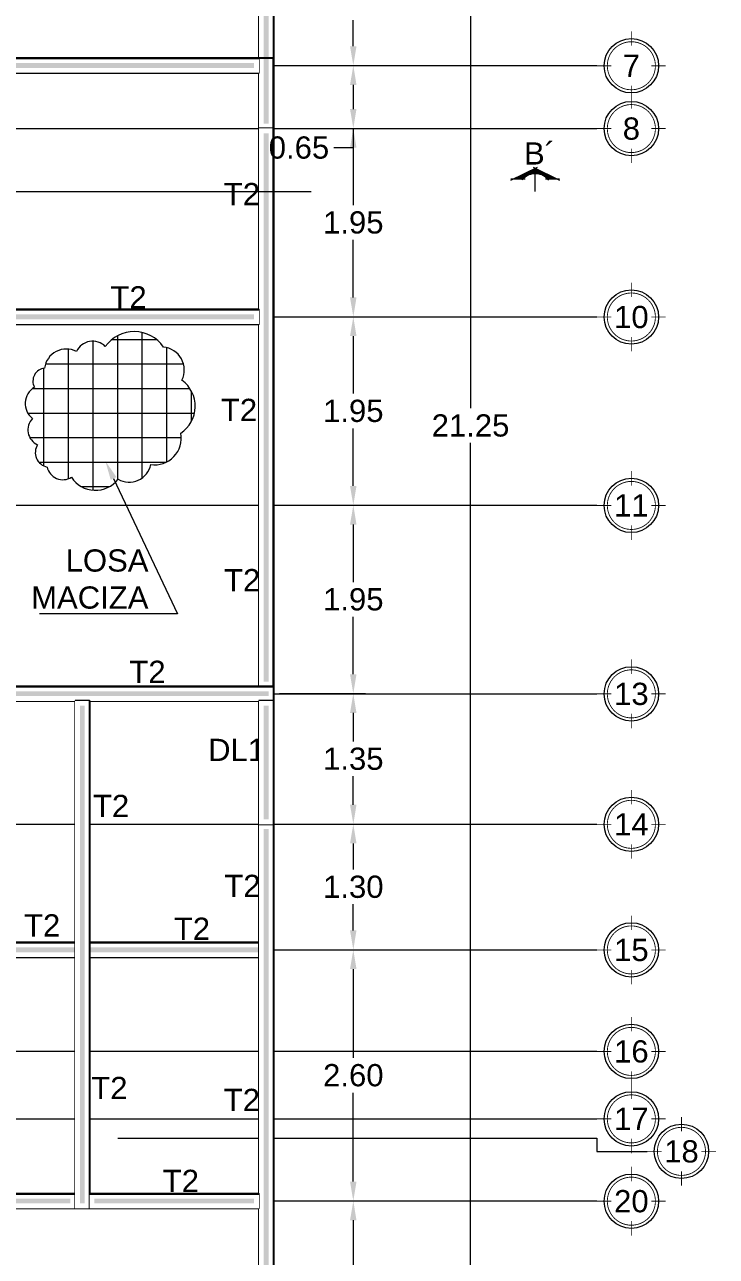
# Model space of a CAD drawing. Header units: metres. Extents: x 14 to 161, y 5 to 309.
# Drawn here: x 129.25 to 136.4, y 214.45 to 227.2 of the extents above; entities that cross this region are included whole.
import ezdxf
from ezdxf import colors
from ezdxf.entities.mleader import LeaderData, LeaderLine
from ezdxf.enums import TextEntityAlignment as Align
from ezdxf.math import Vec2, Vec3

# ---------------------------------------------------------------- set-up
doc = ezdxf.new("R2010")
doc.units = ezdxf.units.M
doc.set_wipeout_variables(frame=1)
doc.header["$PDMODE"] = 35
doc.linetypes.add('ACAD_ISO05W100', pattern=[33, 24, -3, 0, -3, 0, -3])
doc.linetypes.add('CENTRO2', pattern=[0.9, 0.6, -0.1, 0.1, -0.1])
for name, color, linetype, lineweight in [('E-Armado', 2, 'Continuous', 18), ('E-Burbuja eje', 5, 'Continuous', 15), ('E-Corte', 2, 'ACAD_ISO05W100', 20), ('E-Ejes', 1, 'CENTRO2', 9), ('E-Textos', 3, 'Continuous', 15)]:
    doc.layers.add(name, color=color, linetype=linetype, lineweight=lineweight)
for name, color, linetype in [('E-Cotas', 2, 'Continuous'), ('E-Dala', 3, 'Continuous'), ('E-Limites', 1, 'Continuous'), ('E-Trabe', 4, 'Continuous'), ('E-Trabe 2', 6, 'Continuous')]:
    doc.layers.add(name, color=color, linetype=linetype)
doc.styles.add('ARIAL', font='arial.ttf')
doc.styles.add('General', font='arial.ttf', dxfattribs={"height": 2.3})
doc.dimstyles.new('Generales', dxfattribs={"dimscale": 0, "dimtxt": 2.3, "dimasz": 2, "dimexe": 1.25, "dimexo": 0.625, "dimtad": 0, "dimtih": 1, "dimtoh": 1, "dimzin": 1, "dimdsep": 46, "dimtxsty": 'General', "dimcen": 2, "dimclrd": 2, "dimclre": 2, "dimclrt": 3, "dimadec": 0, "dimazin": 0, "dimtfac": 1, "dimtmove": 0, "dimatfit": 3, "dimfxl": 1, "dimlwd": 13, "dimlwe": 13, "dimarcsym": 0})

# ---------------------------------------------------------------- blocks, each defined once
blk = doc.blocks.new('k-burb-colmn')
at = {"const_width": 0.00024}
for points in [[(0, 0.0055), (0, 0.0095)], [(0, 0.0055), (0, 0.0095)], [(-0.0055, 0), (-0.0095, 0)], [(-0.0055, 0), (-0.0095, 0)], [(0.0055, 0), (0.0095, 0)], [(0.0055, 0), (0.0095, 0)], [(0, -0.0055), (0, -0.0095)], [(0, -0.0055), (0, -0.0095)]]:
    blk.add_lwpolyline(points, dxfattribs=at)
blk.add_lwpolyline([(-0.00663, 0, 1), (0.00663, 0, 1)], format="xyb", close=True, dxfattribs=at)
blk.add_lwpolyline([(-0.00663, 0, 1), (0.00663, 0, 1)], format="xyb", close=True, dxfattribs=at)
at = {"linetype": 'Continuous'}
blk.add_circle((0, 0), 0.0075, dxfattribs=at)
blk.add_circle((0, 0), 0.0075, dxfattribs=at)
at = {"color": 2, "style": 'ARIAL'}
blk.add_attdef('NUM', text='', height=0.023, dxfattribs=at).set_placement((0.00124, 0.00008), align=Align.MIDDLE_CENTER)
blk = doc.blocks.new('*U610')
for points in [[(-0.635, -0.075), (0.99, -0.075), (0.99, 0.075), (-0.635, 0.075)], [(-0.585, -0.025), (0.94, -0.025), (0.94, 0.025), (-0.585, 0.025)]]:
    blk.add_lwpolyline(points, close=True)
blk.add_wipeout([(-0.635, -0.075), (0.99, -0.075), (0.99, 0.075), (-0.635, 0.075)])
at = {"linetype": 'ByBlock'}
h = blk.add_hatch(color=256, dxfattribs=at)
h.dxf.hatch_style = 1
h.paths.add_polyline_path([(0.94, -0.025), (0.94, 0.025), (-0.585, 0.025), (-0.585, -0.025)])
blk.add_line((-0.635, 0.075), (0.99, 0.075))
blk = doc.blocks.new('*U609')
for points in [[(-0.5, -0.075), (5, -0.075), (5, 0.075), (-0.5, 0.075)], [(-0.45, -0.025), (4.95, -0.025), (4.95, 0.025), (-0.45, 0.025)]]:
    blk.add_lwpolyline(points, close=True)
blk.add_wipeout([(-0.5, -0.075), (5, -0.075), (5, 0.075), (-0.5, 0.075)])
at = {"linetype": 'ByBlock'}
h = blk.add_hatch(color=256, dxfattribs=at)
h.dxf.hatch_style = 1
h.paths.add_polyline_path([(4.95, -0.025), (4.95, 0.025), (-0.45, 0.025), (-0.45, -0.025)])
blk.add_line((-0.5, 0.075), (5, 0.075))
blk = doc.blocks.new('*U620')
for points in [[(-0.635, -0.075), (5.14, -0.075), (5.14, 0.075), (-0.635, 0.075)], [(-0.585, -0.025), (5.09, -0.025), (5.09, 0.025), (-0.585, 0.025)]]:
    blk.add_lwpolyline(points, close=True)
blk.add_wipeout([(-0.635, -0.075), (5.14, -0.075), (5.14, 0.075), (-0.635, 0.075)])
at = {"linetype": 'ByBlock'}
h = blk.add_hatch(color=256, dxfattribs=at)
h.dxf.hatch_style = 1
h.paths.add_polyline_path([(5.09, -0.025), (5.09, 0.025), (-0.585, 0.025), (-0.585, -0.025)])
blk.add_line((-0.635, 0.075), (5.14, 0.075))
blk = doc.blocks.new('*U619')
for points in [[(-0.575, -0.075), (4.925, -0.075), (4.925, 0.075), (-0.575, 0.075)], [(-0.525, -0.025), (4.875, -0.025), (4.875, 0.025), (-0.525, 0.025)]]:
    blk.add_lwpolyline(points, close=True)
blk.add_wipeout([(-0.575, -0.075), (4.925, -0.075), (4.925, 0.075), (-0.575, 0.075)])
at = {"linetype": 'ByBlock'}
h = blk.add_hatch(color=256, dxfattribs=at)
h.dxf.hatch_style = 1
h.paths.add_polyline_path([(4.875, -0.025), (4.875, 0.025), (-0.525, 0.025), (-0.525, -0.025)])
blk.add_line((-0.575, 0.075), (4.925, 0.075))
blk = doc.blocks.new('*U636')
for points in [[(-0.65, -0.075), (3.725, -0.075), (3.725, 0.075), (-0.65, 0.075)], [(-0.6, -0.025), (3.675, -0.025), (3.675, 0.025), (-0.6, 0.025)]]:
    blk.add_lwpolyline(points, close=True)
blk.add_wipeout([(-0.65, -0.075), (3.725, -0.075), (3.725, 0.075), (-0.65, 0.075)])
at = {"linetype": 'ByBlock'}
h = blk.add_hatch(color=256, dxfattribs=at)
h.dxf.hatch_style = 1
h.paths.add_polyline_path([(3.675, -0.025), (3.675, 0.025), (-0.6, 0.025), (-0.6, -0.025)])
blk.add_line((-0.65, 0.075), (3.725, 0.075))
blk = doc.blocks.new('*U643')
for points in [[(-0.575, -0.075), (6.35, -0.075), (6.35, 0.075), (-0.575, 0.075)], [(-0.525, -0.025), (6.3, -0.025), (6.3, 0.025), (-0.525, 0.025)]]:
    blk.add_lwpolyline(points, close=True)
blk.add_wipeout([(-0.575, -0.075), (6.35, -0.075), (6.35, 0.075), (-0.575, 0.075)])
at = {"linetype": 'ByBlock'}
h = blk.add_hatch(color=256, dxfattribs=at)
h.dxf.hatch_style = 1
h.paths.add_polyline_path([(6.3, -0.025), (6.3, 0.025), (-0.525, 0.025), (-0.525, -0.025)])
blk.add_line((-0.575, 0.075), (6.35, 0.075))
blk = doc.blocks.new('*U645')
for points in [[(-0.5, -0.075), (4.45, -0.075), (4.45, 0.075), (-0.5, 0.075)], [(-0.45, -0.025), (4.4, -0.025), (4.4, 0.025), (-0.45, 0.025)]]:
    blk.add_lwpolyline(points, close=True)
blk.add_wipeout([(-0.5, -0.075), (4.45, -0.075), (4.45, 0.075), (-0.5, 0.075)])
at = {"linetype": 'ByBlock'}
h = blk.add_hatch(color=256, dxfattribs=at)
h.dxf.hatch_style = 1
h.paths.add_polyline_path([(4.4, -0.025), (4.4, 0.025), (-0.45, 0.025), (-0.45, -0.025)])
blk.add_line((-0.5, 0.075), (4.45, 0.075))
blk = doc.blocks.new('*U651')
for points in [[(-0.635, -0.075), (4.615, -0.075), (4.615, 0.075), (-0.635, 0.075)], [(-0.585, -0.025), (4.565, -0.025), (4.565, 0.025), (-0.585, 0.025)]]:
    blk.add_lwpolyline(points, close=True)
blk.add_wipeout([(-0.635, -0.075), (4.615, -0.075), (4.615, 0.075), (-0.635, 0.075)])
at = {"linetype": 'ByBlock'}
h = blk.add_hatch(color=256, dxfattribs=at)
h.dxf.hatch_style = 1
h.paths.add_polyline_path([(4.565, -0.025), (4.565, 0.025), (-0.585, 0.025), (-0.585, -0.025)])
blk.add_line((-0.635, 0.075), (4.615, 0.075))
blk = doc.blocks.new('*U652')
for points in [[(-0.635, -0.075), (5.214, -0.075), (5.214, 0.075), (-0.635, 0.075)], [(-0.585, -0.025), (5.164, -0.025), (5.164, 0.025), (-0.585, 0.025)]]:
    blk.add_lwpolyline(points, close=True)
blk.add_wipeout([(-0.635, -0.075), (5.214, -0.075), (5.214, 0.075), (-0.635, 0.075)])
at = {"linetype": 'ByBlock'}
h = blk.add_hatch(color=256, dxfattribs=at)
h.dxf.hatch_style = 1
h.paths.add_polyline_path([(5.164, -0.025), (5.164, 0.025), (-0.585, 0.025), (-0.585, -0.025)])
blk.add_line((-0.635, 0.075), (5.214, 0.075))
blk = doc.blocks.new('*U648')
for points in [[(-0.635, -0.075), (0.64, -0.075), (0.64, 0.075), (-0.635, 0.075)], [(-0.585, -0.025), (0.59, -0.025), (0.59, 0.025), (-0.585, 0.025)]]:
    blk.add_lwpolyline(points, close=True)
blk.add_wipeout([(-0.635, -0.075), (0.64, -0.075), (0.64, 0.075), (-0.635, 0.075)])
at = {"linetype": 'ByBlock'}
h = blk.add_hatch(color=256, dxfattribs=at)
h.dxf.hatch_style = 1
h.paths.add_polyline_path([(0.59, -0.025), (0.59, 0.025), (-0.585, 0.025), (-0.585, -0.025)])
blk.add_line((-0.635, 0.075), (0.64, 0.075))
blk = doc.blocks.new('*U654')
for points in [[(-0.575, -0.075), (1.175, -0.075), (1.175, 0.075), (-0.575, 0.075)], [(-0.525, -0.025), (1.125, -0.025), (1.125, 0.025), (-0.525, 0.025)]]:
    blk.add_lwpolyline(points, close=True)
blk.add_wipeout([(-0.575, -0.075), (1.175, -0.075), (1.175, 0.075), (-0.575, 0.075)])
at = {"linetype": 'ByBlock'}
h = blk.add_hatch(color=256, dxfattribs=at)
h.dxf.hatch_style = 1
h.paths.add_polyline_path([(1.125, -0.025), (1.125, 0.025), (-0.525, 0.025), (-0.525, -0.025)])
blk.add_line((-0.575, 0.075), (1.175, 0.075))
blk = doc.blocks.new('*D924')
at = {"layer": 'Defpoints', "color": 0, "ltscale": 0.5, "transparency": 16777216}
for p in [(131.823, 228.074), (131.823, 226.774), (132.65, 226.774)]:
    blk.add_point(p, dxfattribs=at)
at = {"layer": 'E-Cotas', "color": 2, "linetype": 'Continuous', "lineweight": 13, "ltscale": 0.5, "transparency": 16777216}
for p, q in [((131.886, 228.074), (132.775, 228.074)), ((132.65, 227.874), (132.65, 227.604)), ((132.65, 226.974), (132.65, 227.244)), ((131.886, 226.774), (132.775, 226.774))]:
    blk.add_line(p, q, dxfattribs=at)
at = {"layer": 'E-Cotas', "color": 2, "ltscale": 0.5, "transparency": 16777216}
for points in [[(132.616, 227.874), (132.683, 227.874), (132.65, 228.074)], [(132.616, 226.974), (132.683, 226.974), (132.65, 226.774)]]:
    blk.add_solid(points, dxfattribs=at)
at = {"layer": 'E-Cotas', "color": 3, "ltscale": 0.5, "transparency": 16777216, "insert": (132.65, 227.424), "char_height": 0.23, "attachment_point": 5, "style": 'General'}
blk.add_mtext('1.30', dxfattribs=at)
blk = doc.blocks.new('*D925')
at = {"layer": 'Defpoints', "color": 0, "ltscale": 0.5, "transparency": 16777216}
for p in [(131.823, 226.774), (131.823, 226.124), (132.65, 226.124)]:
    blk.add_point(p, dxfattribs=at)
at = {"layer": 'E-Cotas', "color": 2, "linetype": 'Continuous', "lineweight": 13, "ltscale": 0.5, "transparency": 16777216}
for p, q in [((131.886, 226.774), (132.775, 226.774)), ((132.65, 226.574), (132.65, 226.324)), ((131.886, 226.124), (132.775, 226.124)), ((132.65, 226.124), (132.65, 225.924)), ((132.65, 225.924), (132.45, 225.924))]:
    blk.add_line(p, q, dxfattribs=at)
at = {"layer": 'E-Cotas', "color": 2, "ltscale": 0.5, "transparency": 16777216}
for points in [[(132.616, 226.574), (132.683, 226.574), (132.65, 226.774)], [(132.616, 226.324), (132.683, 226.324), (132.65, 226.124)]]:
    blk.add_solid(points, dxfattribs=at)
at = {"layer": 'E-Cotas', "color": 3, "ltscale": 0.5, "transparency": 16777216, "insert": (132.088, 225.924), "char_height": 0.23, "attachment_point": 5, "style": 'General'}
blk.add_mtext('0.65', dxfattribs=at)
blk = doc.blocks.new('*D926')
at = {"layer": 'Defpoints', "color": 0, "ltscale": 0.5, "transparency": 16777216}
for p in [(131.823, 226.124), (131.823, 224.174), (132.65, 224.174)]:
    blk.add_point(p, dxfattribs=at)
at = {"layer": 'E-Cotas', "color": 2, "linetype": 'Continuous', "lineweight": 13, "ltscale": 0.5, "transparency": 16777216}
for p, q in [((131.886, 226.124), (132.775, 226.124)), ((132.65, 225.924), (132.65, 225.329)), ((132.65, 224.374), (132.65, 224.969)), ((131.886, 224.174), (132.775, 224.174))]:
    blk.add_line(p, q, dxfattribs=at)
at = {"layer": 'E-Cotas', "color": 2, "ltscale": 0.5, "transparency": 16777216}
for points in [[(132.616, 225.924), (132.683, 225.924), (132.65, 226.124)], [(132.616, 224.374), (132.683, 224.374), (132.65, 224.174)]]:
    blk.add_solid(points, dxfattribs=at)
at = {"layer": 'E-Cotas', "color": 3, "ltscale": 0.5, "transparency": 16777216, "insert": (132.65, 225.149), "char_height": 0.23, "attachment_point": 5, "style": 'General'}
blk.add_mtext('1.95', dxfattribs=at)
blk = doc.blocks.new('*D927')
at = {"layer": 'Defpoints', "color": 0, "ltscale": 0.5, "transparency": 16777216}
for p in [(131.823, 224.174), (131.823, 222.224), (132.65, 222.224)]:
    blk.add_point(p, dxfattribs=at)
at = {"layer": 'E-Cotas', "color": 2, "linetype": 'Continuous', "lineweight": 13, "ltscale": 0.5, "transparency": 16777216}
for p, q in [((131.886, 224.174), (132.775, 224.174)), ((132.65, 223.974), (132.65, 223.379)), ((132.65, 222.424), (132.65, 223.019)), ((131.886, 222.224), (132.775, 222.224))]:
    blk.add_line(p, q, dxfattribs=at)
at = {"layer": 'E-Cotas', "color": 2, "ltscale": 0.5, "transparency": 16777216}
for points in [[(132.616, 223.974), (132.683, 223.974), (132.65, 224.174)], [(132.616, 222.424), (132.683, 222.424), (132.65, 222.224)]]:
    blk.add_solid(points, dxfattribs=at)
at = {"layer": 'E-Cotas', "color": 3, "ltscale": 0.5, "transparency": 16777216, "insert": (132.65, 223.199), "char_height": 0.23, "attachment_point": 5, "style": 'General'}
blk.add_mtext('1.95', dxfattribs=at)
blk = doc.blocks.new('*D928')
at = {"layer": 'Defpoints', "color": 0, "ltscale": 0.5, "transparency": 16777216}
for p in [(131.823, 222.224), (131.823, 220.274), (132.65, 220.274)]:
    blk.add_point(p, dxfattribs=at)
at = {"layer": 'E-Cotas', "color": 2, "linetype": 'Continuous', "lineweight": 13, "ltscale": 0.5, "transparency": 16777216}
for p, q in [((131.886, 222.224), (132.775, 222.224)), ((132.65, 222.024), (132.65, 221.429)), ((132.65, 220.474), (132.65, 221.069)), ((131.886, 220.274), (132.775, 220.274))]:
    blk.add_line(p, q, dxfattribs=at)
at = {"layer": 'E-Cotas', "color": 2, "ltscale": 0.5, "transparency": 16777216}
for points in [[(132.616, 222.024), (132.683, 222.024), (132.65, 222.224)], [(132.616, 220.474), (132.683, 220.474), (132.65, 220.274)]]:
    blk.add_solid(points, dxfattribs=at)
at = {"layer": 'E-Cotas', "color": 3, "ltscale": 0.5, "transparency": 16777216, "insert": (132.65, 221.249), "char_height": 0.23, "attachment_point": 5, "style": 'General'}
blk.add_mtext('1.95', dxfattribs=at)
blk = doc.blocks.new('*D929')
at = {"layer": 'Defpoints', "color": 0, "ltscale": 0.5, "transparency": 16777216}
for p in [(131.823, 220.274), (131.823, 218.924), (132.65, 218.924)]:
    blk.add_point(p, dxfattribs=at)
at = {"layer": 'E-Cotas', "color": 2, "linetype": 'Continuous', "lineweight": 13, "ltscale": 0.5, "transparency": 16777216}
for p, q in [((131.886, 220.274), (132.775, 220.274)), ((132.65, 220.074), (132.65, 219.779)), ((132.65, 219.124), (132.65, 219.419)), ((131.886, 218.924), (132.775, 218.924))]:
    blk.add_line(p, q, dxfattribs=at)
at = {"layer": 'E-Cotas', "color": 2, "ltscale": 0.5, "transparency": 16777216}
for points in [[(132.616, 220.074), (132.683, 220.074), (132.65, 220.274)], [(132.616, 219.124), (132.683, 219.124), (132.65, 218.924)]]:
    blk.add_solid(points, dxfattribs=at)
at = {"layer": 'E-Cotas', "color": 3, "ltscale": 0.5, "transparency": 16777216, "insert": (132.65, 219.599), "char_height": 0.23, "attachment_point": 5, "style": 'General'}
blk.add_mtext('1.35', dxfattribs=at)
blk = doc.blocks.new('*D930')
at = {"layer": 'Defpoints', "color": 0, "ltscale": 0.5, "transparency": 16777216}
for p in [(131.823, 218.924), (131.823, 217.624), (132.65, 217.624)]:
    blk.add_point(p, dxfattribs=at)
at = {"layer": 'E-Cotas', "color": 2, "linetype": 'Continuous', "lineweight": 13, "ltscale": 0.5, "transparency": 16777216}
for p, q in [((131.886, 218.924), (132.775, 218.924)), ((132.65, 218.724), (132.65, 218.454)), ((132.65, 217.824), (132.65, 218.094)), ((131.886, 217.624), (132.775, 217.624))]:
    blk.add_line(p, q, dxfattribs=at)
at = {"layer": 'E-Cotas', "color": 2, "ltscale": 0.5, "transparency": 16777216}
for points in [[(132.616, 218.724), (132.683, 218.724), (132.65, 218.924)], [(132.616, 217.824), (132.683, 217.824), (132.65, 217.624)]]:
    blk.add_solid(points, dxfattribs=at)
at = {"layer": 'E-Cotas', "color": 3, "ltscale": 0.5, "transparency": 16777216, "insert": (132.65, 218.274), "char_height": 0.23, "attachment_point": 5, "style": 'General'}
blk.add_mtext('1.30', dxfattribs=at)
blk = doc.blocks.new('*D931')
at = {"layer": 'Defpoints', "color": 0, "ltscale": 0.5, "transparency": 16777216}
for p in [(131.823, 217.624), (131.823, 215.024), (132.65, 215.024)]:
    blk.add_point(p, dxfattribs=at)
at = {"layer": 'E-Cotas', "color": 2, "linetype": 'Continuous', "lineweight": 13, "ltscale": 0.5, "transparency": 16777216}
for p, q in [((131.886, 217.624), (132.775, 217.624)), ((132.65, 217.424), (132.65, 216.504)), ((132.65, 215.224), (132.65, 216.144)), ((131.886, 215.024), (132.775, 215.024))]:
    blk.add_line(p, q, dxfattribs=at)
at = {"layer": 'E-Cotas', "color": 2, "ltscale": 0.5, "transparency": 16777216}
for points in [[(132.616, 217.424), (132.683, 217.424), (132.65, 217.624)], [(132.616, 215.224), (132.683, 215.224), (132.65, 215.024)]]:
    blk.add_solid(points, dxfattribs=at)
at = {"layer": 'E-Cotas', "color": 3, "ltscale": 0.5, "transparency": 16777216, "insert": (132.65, 216.324), "char_height": 0.23, "attachment_point": 5, "style": 'General'}
blk.add_mtext('2.60', dxfattribs=at)
blk = doc.blocks.new('*D932')
at = {"layer": 'Defpoints', "color": 0, "ltscale": 0.5, "transparency": 16777216}
for p in [(131.823, 215.024), (131.823, 212.424), (132.65, 212.424)]:
    blk.add_point(p, dxfattribs=at)
at = {"layer": 'E-Cotas', "color": 2, "linetype": 'Continuous', "lineweight": 13, "ltscale": 0.5, "transparency": 16777216}
for p, q in [((131.886, 215.024), (132.775, 215.024)), ((132.65, 214.824), (132.65, 213.904)), ((132.65, 212.624), (132.65, 213.544)), ((131.886, 212.424), (132.775, 212.424))]:
    blk.add_line(p, q, dxfattribs=at)
at = {"layer": 'E-Cotas', "color": 2, "ltscale": 0.5, "transparency": 16777216}
for points in [[(132.616, 214.824), (132.683, 214.824), (132.65, 215.024)], [(132.616, 212.624), (132.683, 212.624), (132.65, 212.424)]]:
    blk.add_solid(points, dxfattribs=at)
at = {"layer": 'E-Cotas', "color": 3, "ltscale": 0.5, "transparency": 16777216, "insert": (132.65, 213.724), "char_height": 0.23, "attachment_point": 5, "style": 'General'}
blk.add_mtext('2.60', dxfattribs=at)
blk = doc.blocks.new('*D933')
at = {"layer": 'Defpoints', "color": 0, "ltscale": 0.5, "transparency": 16777216}
for p in [(131.823, 233.672), (133.862, 233.672), (131.823, 212.424)]:
    blk.add_point(p, dxfattribs=at)
at = {"layer": 'E-Cotas', "color": 2, "linetype": 'Continuous', "lineweight": 13, "ltscale": 0.5, "transparency": 16777216}
for p, q in [((131.886, 233.672), (133.987, 233.672)), ((133.862, 233.472), (133.862, 223.228)), ((133.862, 212.624), (133.862, 222.868)), ((131.886, 212.424), (133.987, 212.424))]:
    blk.add_line(p, q, dxfattribs=at)
at = {"layer": 'E-Cotas', "color": 2, "ltscale": 0.5, "transparency": 16777216}
for points in [[(133.829, 233.472), (133.896, 233.472), (133.862, 233.672)], [(133.829, 212.624), (133.896, 212.624), (133.862, 212.424)]]:
    blk.add_solid(points, dxfattribs=at)
at = {"layer": 'E-Cotas', "color": 3, "ltscale": 0.5, "transparency": 16777216, "insert": (133.862, 223.048), "char_height": 0.23, "attachment_point": 5, "style": 'General'}
blk.add_mtext('21.25', dxfattribs=at)
blk = doc.blocks.new('SEÑA')
at = {"layer": 'E-Corte', "color": 0}
for p, q in [((-1.1, -0.05), (0.1, 0.55)), ((-0.459, 0), (-1.1, 0)), ((-0.1, 0.55), (1.1, -0.05)), ((1.1, 0), (0.459, 0))]:
    blk.add_line(p, q, dxfattribs=at)
at = {"layer": 'E-Corte', "color": 16}
for p, q in [((-0.869, 0.038), (-0.558, 0.038)), ((-0.844, 0.05), (-0.546, 0.05)), ((-0.819, 0.062), (-0.533, 0.062)), ((-0.794, 0.075), (-0.52, 0.075)), ((-0.769, 0.088), (-0.505, 0.088)), ((-0.744, 0.1), (-0.491, 0.1)), ((-0.719, 0.113), (-0.475, 0.113)), ((-0.694, 0.125), (-0.458, 0.125)), ((-0.669, 0.138), (-0.441, 0.138)), ((-0.644, 0.15), (-0.422, 0.15)), ((-0.619, 0.163), (-0.402, 0.163)), ((-0.594, 0.175), (-0.381, 0.175)), ((-0.569, 0.188), (-0.358, 0.188)), ((-0.544, 0.2), (-0.333, 0.2)), ((-0.519, 0.212), (-0.305, 0.212)), ((-0.494, 0.225), (-0.274, 0.225)), ((-0.469, 0.237), (-0.238, 0.237)), ((-0.444, 0.25), (-0.195, 0.25)), ((-0.419, 0.263), (-0.139, 0.263)), ((-0.394, 0.275), (0.394, 0.275)), ((-0.369, 0.287), (0.369, 0.287)), ((-0.344, 0.3), (0.344, 0.3)), ((-0.319, 0.312), (0.319, 0.312)), ((-0.294, 0.325), (0.294, 0.325)), ((-0.269, 0.338), (0.269, 0.338)), ((-0.244, 0.35), (0.244, 0.35)), ((-0.219, 0.362), (0.219, 0.362)), ((-0.194, 0.375), (0.194, 0.375)), ((-0.169, 0.388), (0.169, 0.388)), ((-0.144, 0.4), (0.144, 0.4)), ((-0.119, 0.412), (0.119, 0.412)), ((-0.094, 0.425), (0.094, 0.425)), ((-0.069, 0.438), (0.069, 0.438)), ((-0.044, 0.45), (0.044, 0.45)), ((-0.019, 0.463), (0.019, 0.463)), ((0.139, 0.263), (0.419, 0.263)), ((0.195, 0.25), (0.444, 0.25)), ((0.238, 0.237), (0.469, 0.237)), ((0.274, 0.225), (0.494, 0.225)), ((0.305, 0.212), (0.519, 0.212)), ((0.333, 0.2), (0.544, 0.2)), ((0.358, 0.188), (0.569, 0.188)), ((0.381, 0.175), (0.594, 0.175)), ((0.402, 0.163), (0.619, 0.163)), ((0.422, 0.15), (0.644, 0.15)), ((0.441, 0.138), (0.669, 0.138)), ((0.458, 0.125), (0.694, 0.125)), ((0.475, 0.113), (0.719, 0.113)), ((0.491, 0.1), (0.744, 0.1)), ((0.505, 0.088), (0.769, 0.088)), ((0.52, 0.075), (0.794, 0.075)), ((0.533, 0.062), (0.819, 0.062)), ((0.546, 0.05), (0.844, 0.05)), ((0.558, 0.038), (0.869, 0.038))]:
    blk.add_line(p, q, dxfattribs=at)
at = {"layer": 'E-Corte', "color": 0}
blk.add_lwpolyline([(0, 0.472), (0.894, 0.025), (0.57, 0.025, 0.438529), (-0.57, 0.025), (-0.894, 0.025)], format="xyb", close=True, dxfattribs=at)
blk.add_arc((0, -0.5), 0.75, 36.8699, 143.1301, dxfattribs=at)

msp = doc.modelspace()

# ---------------------------------------------------------------- hatches: boundary and pattern name
at = {"layer": 'E-Armado'}
h = msp.add_hatch(dxfattribs=at)
h.set_pattern_fill('NET', color=4, scale=0.08, style=0)
h.set_pattern_definition([(0, (-4477.09284, -6.94609), (0, 0.254), []), (90, (-4477.09284, -6.94609), (-0.254, 2e-17), [])])
h.paths.add_polyline_path([(130.08527, 223.86766, 0.52056705), (129.78783, 223.81482, 0.52056705), (129.45733, 223.64309, 0.52056705), (129.35158, 223.44493, 0.52056705), (129.33175, 223.12128, 0.52056705), (129.38463, 222.85047, 0.52056705), (129.48377, 222.61929, 0.52056705), (129.73495, 222.51361, 0.52056705), (130.21747, 222.4938, 0.52056705), (130.55457, 222.64571, 0.52056705), (130.86523, 222.96936, 0.52056705), (130.87845, 223.51759, 0.52056705), (130.68676, 223.86105, 0.52056705)])

# ---------------------------------------------------------------- linework, layer by layer
msp.add_lwpolyline([(130.08527, 223.86766, 0.52056705), (129.78783, 223.81482, 0.52056705), (129.45733, 223.64309, 0.52056705), (129.35158, 223.44493, 0.52056705), (129.33175, 223.12128, 0.52056705), (129.38463, 222.85047, 0.52056705), (129.48377, 222.61929, 0.52056705), (129.73495, 222.51361, 0.52056705), (130.21747, 222.4938, 0.52056705), (130.55457, 222.64571, 0.52056705), (130.86523, 222.96936, 0.52056705), (130.87845, 223.51759, 0.52056705), (130.68676, 223.86105, 0.52056705)], format="xyb", close=True, dxfattribs=at)
at = {"layer": 'E-Ejes', "ltscale": 20}
for points in [[(131.74819, 209.92365), (131.74819, 236.15069), (131.74819, 236.15069)], [(107.49328, 226.77365), (135.16914, 226.77365)], [(107.49328, 226.12365), (135.16914, 226.12365)], [(107.49328, 224.17365), (135.16914, 224.17365)], [(107.49328, 222.22365), (135.16914, 222.22365)], [(107.49328, 220.27365), (135.16914, 220.27365)], [(107.49328, 218.92365), (135.16914, 218.92365)], [(107.49328, 217.62365), (135.16914, 217.62365)], [(107.49328, 216.57365), (135.16914, 216.57365)], [(107.49328, 215.87365), (135.16914, 215.87365)], [(106.97523, 215.5373), (107.49328, 215.5373), (107.49328, 215.67405), (112.21319, 215.67405), (135.16914, 215.67405), (135.16914, 215.5373), (135.6872, 215.5373)], [(107.49328, 215.02365), (135.16914, 215.02365)]]:
    msp.add_lwpolyline(points, dxfattribs=at)

# ---------------------------------------------------------------- block references
at = {"layer": 'E-Burbuja eje', "linetype": 'ByBlock'}
ref = msp.add_blockref('k-burb-colmn', (135.5254, 226.77176), dxfattribs=dict(at, xscale=37.49999999999999, yscale=37.49999999999999, zscale=37.49999999999999))
ref.add_attrib('NUM', '7', dxfattribs={"layer": '0', "color": 2, "height": 0.23, "style": 'ARIAL'}).set_placement((135.5254, 226.77176), align=Align.MIDDLE_CENTER)
ref = msp.add_blockref('k-burb-colmn', (135.5254, 226.12176), dxfattribs=dict(at, xscale=37.49999999999999, yscale=37.49999999999999, zscale=37.49999999999999))
ref.add_attrib('NUM', '8', dxfattribs={"layer": '0', "color": 2, "height": 0.23, "style": 'ARIAL'}).set_placement((135.5254, 226.12176), align=Align.MIDDLE_CENTER)
ref = msp.add_blockref('k-burb-colmn', (135.5254, 224.17176), dxfattribs=dict(at, xscale=37.49999999999999, yscale=37.49999999999999, zscale=37.49999999999999))
ref.add_attrib('NUM', '10', dxfattribs={"layer": '0', "color": 2, "height": 0.23, "style": 'ARIAL'}).set_placement((135.5254, 224.17176), align=Align.MIDDLE_CENTER)
ref = msp.add_blockref('k-burb-colmn', (135.5254, 222.22176), dxfattribs=dict(at, xscale=37.49999999999999, yscale=37.49999999999999, zscale=37.49999999999999))
ref.add_attrib('NUM', '11', dxfattribs={"layer": '0', "color": 2, "height": 0.23, "style": 'ARIAL'}).set_placement((135.5254, 222.22176), align=Align.MIDDLE_CENTER)
ref = msp.add_blockref('k-burb-colmn', (135.5254, 220.27176), dxfattribs=dict(at, xscale=37.49999999999999, yscale=37.49999999999999, zscale=37.49999999999999))
ref.add_attrib('NUM', '13', dxfattribs={"layer": '0', "color": 2, "height": 0.23, "style": 'ARIAL'}).set_placement((135.5254, 220.27176), align=Align.MIDDLE_CENTER)
ref = msp.add_blockref('k-burb-colmn', (135.5254, 218.92176), dxfattribs=dict(at, xscale=37.49999999999999, yscale=37.49999999999999, zscale=37.49999999999999))
ref.add_attrib('NUM', '14', dxfattribs={"layer": '0', "color": 2, "height": 0.23, "style": 'ARIAL'}).set_placement((135.5254, 218.92176), align=Align.MIDDLE_CENTER)
ref = msp.add_blockref('k-burb-colmn', (135.5254, 217.62176), dxfattribs=dict(at, xscale=37.49999999999999, yscale=37.49999999999999, zscale=37.49999999999999))
ref.add_attrib('NUM', '15', dxfattribs={"layer": '0', "color": 2, "height": 0.23, "style": 'ARIAL'}).set_placement((135.5254, 217.62176), align=Align.MIDDLE_CENTER)
ref = msp.add_blockref('k-burb-colmn', (135.5254, 216.57176), dxfattribs=dict(at, xscale=37.49999999999999, yscale=37.49999999999999, zscale=37.49999999999999))
ref.add_attrib('NUM', '16', dxfattribs={"layer": '0', "color": 2, "height": 0.23, "style": 'ARIAL'}).set_placement((135.5254, 216.57176), align=Align.MIDDLE_CENTER)
ref = msp.add_blockref('k-burb-colmn', (135.52539, 215.87365), dxfattribs=dict(at, xscale=37.49999999999999, yscale=37.49999999999999, zscale=37.49999999999999))
ref.add_attrib('NUM', '17', dxfattribs={"layer": '0', "color": 2, "height": 0.23, "style": 'ARIAL'}).set_placement((135.52539, 215.87365), align=Align.MIDDLE_CENTER)
ref = msp.add_blockref('k-burb-colmn', (136.04345, 215.5373), dxfattribs=dict(at, xscale=37.49999999999999, yscale=37.49999999999999, zscale=37.49999999999999))
ref.add_attrib('NUM', '18', dxfattribs={"layer": '0', "color": 2, "height": 0.23, "style": 'ARIAL'}).set_placement((136.04345, 215.5373), align=Align.MIDDLE_CENTER)
ref = msp.add_blockref('k-burb-colmn', (135.5254, 215.02176), dxfattribs=dict(at, xscale=37.49999999999999, yscale=37.49999999999999, zscale=37.49999999999999))
ref.add_attrib('NUM', '20', dxfattribs={"layer": '0', "color": 2, "height": 0.23, "style": 'ARIAL'}).set_placement((135.5254, 215.02176), align=Align.MIDDLE_CENTER)
at = {"layer": 'E-Corte', "color": 2, "ltscale": 0.01, "xscale": 0.2287611696416008, "yscale": 0.2287611696416008, "zscale": 0.2287611696416008}
msp.add_blockref('SEÑA', (134.53209, 225.5981), dxfattribs=at)

# ---------------------------------------------------------------- texts
at = {"layer": 'E-Textos', "ltscale": 0.5, "char_height": 0.23, "attachment_point": 1, "style": 'General'}
for s, insert, width in [('\\pxqc;B´', (134.45051, 225.97952), 0.2499252), ('T2', (131.31056, 225.55839), 0.316244), ('T2', (130.13817, 224.48988), 0.316244), ('T2', (131.28054, 223.32524), 0.316244), ('T2', (131.3134, 221.56347), 0.316244), ('T2', (130.33446, 220.61459), 0.316244), ('DL1', (131.14837, 219.80735), 0.316244), ('T2', (129.95749, 219.22694), 0.316244), ('T2', (131.31619, 218.39937), 0.316244), ('T2', (129.24455, 217.99069), 0.316244), ('T2', (130.79373, 217.9562), 0.316244), ('T2', (129.93986, 216.308), 0.316244), ('T2', (131.3101, 216.18463), 0.316244), ('T2', (130.67923, 215.34664), 0.316244)]:
    msp.add_mtext(s, dxfattribs=dict(at, insert=insert, width=width))

# ---------------------------------------------------------------- leaders
at = {"layer": 'E-Cotas', "ltscale": 0.5}
ml = msp.add_multileader_mtext('Standard', dxfattribs=at)
ml.set_content('\\A1;LOSA \\PMACIZA', color=3, style='General')
ml.set_leader_properties(color=2, linetype='Continuous', lineweight=15)
ml.build(insert=Vec2(0, 0))
ml.multileader.update_dxf_attribs({"text_left_attachment_type": 5, "text_right_attachment_type": 5, "dogleg_length": 3, "arrow_head_size": 0.2, "scale": 0.1})
ctx = ml.context
ctx.base_point, ctx.scale, ctx.char_height, ctx.arrow_head_size, ctx.landing_gap_size, ctx.plane_origin = Vec3(129.34172, 221.09972), 0.1, 0.23, 0.2, 0, Vec3(124.8731, 220.69437)
ctx.left_attachment, ctx.right_attachment, ctx.text_align_type = 5, 5, 2
notes = []
notes.append((ctx, [(1, (1, 1, 0), (130.8322, 221.09972), (-1, 0), 0.3, [(0, [(130.08527, 222.68214)], 0, [])])]))
ctx.mtext.insert, ctx.mtext.alignment, ctx.mtext.flow_direction = Vec3(130.5322, 221.76705), 3, 5
for ctx, leaders in notes:
    for number, flags, end, landing, length, lines in leaders:
        leader = LeaderData()
        leader.index, (leader.has_last_leader_line, leader.has_dogleg_vector, leader.attachment_direction) = number, flags
        leader.last_leader_point, leader.dogleg_vector, leader.dogleg_length = Vec3(end), Vec3(landing), length
        for number, points, colour, breaks in lines:
            line = LeaderLine()
            line.index, line.vertices, line.color, line.breaks = number, Vec3.list(points), colors.encode_raw_color(colour), breaks
            leader.lines.append(line)
        ctx.leaders.append(leader)

# ---------------------------------------------------------------- next in the draw order: block references
at = {"layer": 'E-Dala', "rotation": 270}
msp.add_blockref('*U610', (131.74819, 227.11316), dxfattribs=at)
at = {"layer": 'E-Trabe'}
msp.add_blockref('*U645', (125.32319, 215.02365), dxfattribs=at)
at = {"layer": 'E-Trabe 2'}
msp.add_blockref('*U643', (125.39819, 217.62365), dxfattribs=at)

# ---------------------------------------------------------------- next in the draw order: block references
at = {"layer": 'E-Dala'}
msp.add_blockref('*U609', (126.67319, 226.77365), dxfattribs=at)
at = {"layer": 'E-Trabe 2', "rotation": 270}
for name, p in [('*U620', (131.74819, 225.48816)), ('*U652', (131.74819, 218.28816))]:
    msp.add_blockref(name, p, dxfattribs=at)

# ---------------------------------------------------------------- next in the draw order: dimensions: what is measured, and where the dimension line sits
at = {"layer": 'E-Cotas', "ltscale": 0.5}
dim = msp.add_linear_dim(base=(132.64959, 226.77365), p1=(131.82319, 228.07365), p2=(131.82319, 226.77365), angle=90, dimstyle='Generales', dxfattribs=at)
dim.commit()
dim.dimension.update_dxf_attribs({"geometry": '*D924', "text_midpoint": (132.64959, 227.42365)})

# ---------------------------------------------------------------- next in the draw order: linework, layer by layer
at = {"layer": 'E-Corte', "color": 2}
msp.add_lwpolyline([(108.21563, 225.71248), (108.21563, 225.47109), (134.53209, 225.47109), (134.53209, 225.71248)], dxfattribs=at)

# ---------------------------------------------------------------- next in the draw order: block references
at = {"layer": 'E-Trabe 2'}
for name, p in [('*U619', (126.74819, 224.17365)), ('*U636', (128.09819, 220.27365))]:
    msp.add_blockref(name, p, dxfattribs=at)

# ---------------------------------------------------------------- next in the draw order: dimensions: what is measured, and where the dimension line sits
at = {"layer": 'E-Cotas', "ltscale": 0.5}
for base, p1, p2, picture, middle in [((132.64959, 226.12365), (131.82319, 226.77365), (131.82319, 226.12365), '*D925', (132.08751, 225.92365)), ((132.64959, 224.17365), (131.82319, 226.12365), (131.82319, 224.17365), '*D926', (132.64959, 225.14865)), ((132.64959, 222.22365), (131.82319, 224.17365), (131.82319, 222.22365), '*D927', (132.64959, 223.19865)), ((132.64959, 215.02365), (131.82319, 217.62365), (131.82319, 215.02365), '*D931', (132.64959, 216.32365)), ((132.64959, 212.42365), (131.82319, 215.02365), (131.82319, 212.42365), '*D932', (132.64959, 213.72365))]:
    dim = msp.add_linear_dim(base=base, p1=p1, p2=p2, angle=90, dimstyle='Generales', dxfattribs=at)
    dim.commit()
    dim.dimension.update_dxf_attribs({"geometry": picture, "text_midpoint": middle})

# ---------------------------------------------------------------- next in the draw order: linework, layer by layer
at = {"layer": 'E-Limites', "ltscale": 0.5}
msp.add_lwpolyline([(124.67319, 220.34865), (131.82319, 220.34865), (131.82319, 226.84865), (124.67319, 226.84865)], close=True, dxfattribs=at)

# ---------------------------------------------------------------- next in the draw order: block references
at = {"layer": 'E-Dala', "rotation": 270}
msp.add_blockref('*U648', (131.74819, 219.56316), dxfattribs=at)
at = {"layer": 'E-Trabe 2', "rotation": 270}
msp.add_blockref('*U651', (129.84819, 219.56316), dxfattribs=at)

# ---------------------------------------------------------------- next in the draw order: dimensions: what is measured, and where the dimension line sits
at = {"layer": 'E-Cotas', "ltscale": 0.5}
dim = msp.add_linear_dim(base=(132.64959, 220.27365), p1=(131.82319, 222.22365), p2=(131.82319, 220.27365), angle=90, dimstyle='Generales', dxfattribs=at)
dim.commit()
dim.dimension.update_dxf_attribs({"geometry": '*D928', "text_midpoint": (132.64959, 221.24865)})

# ---------------------------------------------------------------- next in the draw order: block references
at = {"layer": 'E-Trabe 2'}
msp.add_blockref('*U654', (130.49819, 215.02365), dxfattribs=at)

# ---------------------------------------------------------------- next in the draw order: dimensions: what is measured, and where the dimension line sits
at = {"layer": 'E-Cotas', "ltscale": 0.5}
for base, p1, p2, picture, middle in [((133.8625, 233.67228), (131.82319, 212.42365), (131.82319, 233.67228), '*D933', (133.8625, 223.04796)), ((132.64959, 218.92365), (131.82319, 220.27365), (131.82319, 218.92365), '*D929', (132.64959, 219.59865)), ((132.64959, 217.62365), (131.82319, 218.92365), (131.82319, 217.62365), '*D930', (132.64959, 218.27365))]:
    dim = msp.add_linear_dim(base=base, p1=p1, p2=p2, angle=90, dimstyle='Generales', dxfattribs=at)
    dim.commit()
    dim.dimension.update_dxf_attribs({"geometry": picture, "text_midpoint": middle})

# ---------------------------------------------------------------- next in the draw order: linework, layer by layer
at = {"layer": 'E-Limites', "ltscale": 0.5}
msp.add_lwpolyline([(120.12319, 220.34865), (131.82319, 220.34865), (131.82319, 212.35403), (120.12319, 212.35403), (120.12319, 220.34865)], dxfattribs=at)

doc.saveas('drawing.dxf')
